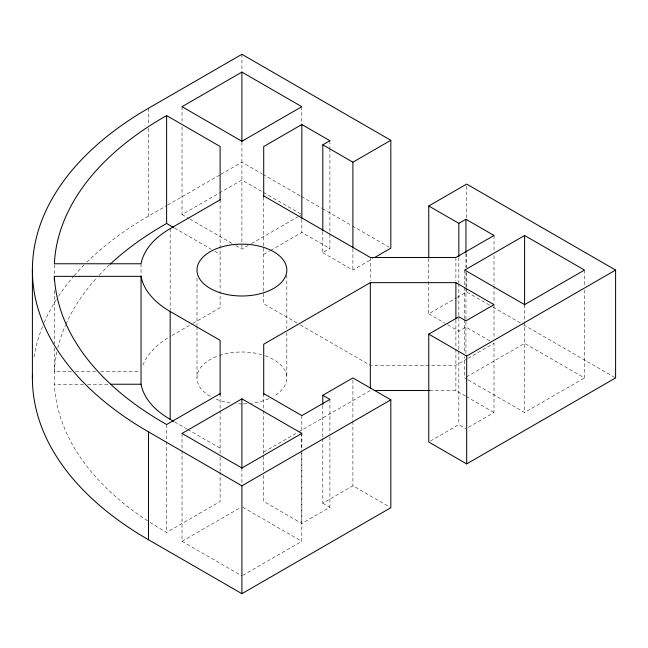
<?xml version="1.0" encoding="UTF-8"?>
<svg xmlns="http://www.w3.org/2000/svg" width="648" height="648" viewBox="0 0 648 648"><rect width="100%" height="100%" fill="white"/><g stroke="black" fill="none" stroke-linecap="round" stroke-linejoin="round"><path stroke-width="0.49" stroke-dasharray="3.24 2.43" d="M86.873 262.165A396.357 228.833 0 0 1 148.489 216.124L166.828 205.546M167.694 205.035L220.085 174.79M220.96 174.288L241.915 162.194L262.059 173.826M182.023 126.854L182.023 214.561L218.481 193.517M219.348 193.015L241.906 179.99L301.798 214.561L300.056 215.565M235.832 245.633L241.906 249.14L247.99 245.633M251.456 243.624L299.19 216.068M263.712 254.405L269.779 250.898M270.645 250.403L301.838 232.389L329.905 248.597L329.905 233.474M171.923 335.51L192.075 323.87M192.95 323.368L220.109 307.687L220.109 291.551M322.809 231.522L322.809 252.696L329.905 248.597M322.809 252.696L352.901 270.062L372.721 258.617M428.757 281.596L428.757 313.859L456.338 297.934M457.205 297.44L466.682 291.964L492.091 306.626M263.712 452.085L297.796 432.402M298.671 431.9L370.332 390.525M150.085 522.426A374.56 216.246 0 0 0 166.625 532.405L220.109 501.528L220.109 472.287M467.143 358.846L455.884 365.351L371.345 365.351M468.01 358.344L494.011 343.335M466.463 376.934L524.605 343.367L584.488 377.938L584.488 290.223M182.023 450.579L182.023 541.315L240.173 507.74M322.809 438.656L322.809 503.18L352.901 485.814L390.825 507.708M430.475 441.021L458.841 424.643L465.944 428.741M263.712 475.259L263.712 501.471L301.838 523.487L329.905 507.279L329.905 434.695M468.496 427.267L494.011 412.541L494.011 342.97M468.196 379.939L524.605 412.509L584.488 377.938M242.781 575.384L301.798 541.315L301.798 450.579M71.491 371.644L54.359 371.644A374.56 216.246 0 0 1 56.911 351.977M75.524 371.644L95.685 371.644M100.724 371.644L140.033 371.644M54.359 347.936L54.359 384.232L83.592 384.232M87.618 384.232L108.783 384.232M429.713 390.525L455.884 390.525L465.41 396.025M262.934 174.328L300.599 196.077M301.474 196.579L321.627 208.211M322.502 208.721L351.41 225.407M352.285 225.917L389.075 247.155M492.966 307.136L522.75 324.332M523.625 324.834L615.6 377.938M489.758 340.88L465.944 327.135L458.841 331.233L445.945 323.789M428.757 313.859L445.087 323.287M182.023 214.561L188.973 218.57M189.84 219.073L232.365 243.624M467.33 379.445L464.721 377.938L464.721 356.764M174.514 228.023L211.345 249.286M214.853 251.311L220.109 254.348M466.276 396.527L494.011 412.541M296.922 322.963L263.712 303.791L263.712 195.915M300.421 324.988L370.332 365.351M322.809 503.18L329.905 507.279M174.555 421.889L186.818 428.968M187.693 429.47L220.109 448.189M242.781 507.238L301.798 541.315M182.023 541.315L241.906 575.886M584.488 270.062L584.488 286.197M524.605 304.633L524.605 412.509M494.011 235.459L494.011 251.594M494.011 255.628L494.011 284.861M494.011 285.873L494.011 303.013M494.011 304.665L494.011 338.945M466.682 186.106L466.682 218.368M466.682 253.651L466.682 267.77M466.682 272.808L466.682 287.931M466.682 288.935L466.682 291.964M465.944 253.538L465.944 267.648M465.944 271.682L465.944 286.805M465.944 287.817L465.944 354.14M464.721 270.062L464.721 286.197M464.721 287.202L464.721 318.452M464.721 319.464L464.721 352.731M458.841 257.637L458.841 282.836M458.841 283.848L458.841 350.041M458.841 351.046L458.841 424.643M455.884 257.475L455.884 280.665M455.884 319.95L455.884 348.211M455.884 349.191L455.884 390.525M428.757 258.414L428.757 280.592M370.332 257.475L370.332 280.665M352.901 248.889L352.901 270.062M352.901 379.955L352.901 420.277M352.901 421.289L352.901 485.814M329.905 140.721L329.905 147.776M329.905 148.781L329.905 232.462M329.905 399.403L329.905 433.682M322.809 405.389L322.809 437.651M301.838 219.283L301.838 232.389M301.838 415.611L301.838 431.738M301.838 432.751L301.838 449.89M301.838 450.895L301.838 523.487M301.798 106.685L301.798 123.825M301.798 433.439L301.798 449.566M286.829 275.1L286.829 328.536M286.829 332.57L286.829 377.938M263.712 393.595L263.712 409.739M263.712 410.735L263.712 471.234M241.915 54.319L241.915 71.458M241.906 142.268L241.906 249.14M241.906 468.01L241.906 483.554M220.109 199.811L220.109 290.579M220.109 393.652L220.109 409.876M220.109 410.791L220.109 453.219M220.109 457.164L220.109 471.339M196.992 278.13L196.992 325.515M196.992 326.519L196.992 377.938M182.023 106.685L182.023 122.82M182.023 433.439L182.023 449.566M170.173 228.647L170.173 310.303M166.625 424.529L166.625 440.656M166.625 441.669L166.625 532.405M148.489 108.248L148.489 124.384M148.489 128.417L148.489 216.124M141.045 263.768L141.045 275.87M54.359 264.781L54.359 275.87M54.359 290.466L54.359 343.902M34.06 356.991A396.357 228.833 0 0 1 43.829 323.384M44.234 322.445A396.357 228.833 0 0 1 56.303 299.668M58.506 296.266A396.357 228.833 0 0 1 73.605 276.34M74.269 275.578A396.357 228.833 0 0 1 84.029 265M147.574 520.798A374.56 216.246 0 0 1 54.359 384.232M57.794 348.057A374.56 216.246 0 0 1 65.505 325.215M65.894 324.324A374.56 216.246 0 0 1 95.88 278.802M99.16 275.206A374.56 216.246 0 0 1 109.585 264.765M142.916 365.124A101.461 58.579 0 0 1 170.173 336.514M265.283 355.793A44.923 25.936 0 0 1 273.675 396.276M268.831 398.698A44.923 25.936 0 0 1 251.643 403.259M246.799 403.72A44.923 25.936 0 0 1 242.887 403.866M241.915 403.874A44.923 25.936 0 0 1 236.05 403.647M230.283 402.991A44.923 25.936 0 0 1 214.998 398.698M210.146 396.276A44.923 25.936 0 0 1 218.538 355.793M219.453 355.477A44.923 25.936 0 0 1 264.376 355.477"/><path stroke-width="0.97" d="M241.906 72.114L182.023 106.685L241.906 141.264L301.798 106.685L241.906 72.114L241.906 141.677M322.809 230.51L322.809 144.82L329.905 140.721L301.838 124.513L263.712 146.529L263.712 196.935M220.109 199.811L170.173 228.647A101.461 58.579 0 0 0 141.045 263.768L54.359 263.768A374.56 216.246 0 0 1 166.625 115.595L220.109 146.472L220.109 199.908M322.809 144.82L352.901 162.186L390.825 140.292L390.825 248.168L374.447 257.621M428.757 257.402L428.757 205.983L466.682 184.089L615.6 270.062L615.6 377.938L466.682 463.911L428.757 442.017L428.757 334.141L458.841 316.767L465.944 320.865L494.011 304.665L455.884 282.649L370.332 282.649L263.712 344.209L263.712 394.616M428.757 205.983L458.841 223.358L465.944 219.259L494.011 235.459L455.884 257.475L370.332 257.475L263.712 195.915M220.109 393.652L166.625 424.529A374.56 216.246 0 0 1 54.359 276.356L141.045 276.356A101.461 58.579 0 0 0 170.173 311.486L220.109 340.313L220.109 394.754M524.605 235.491L464.721 270.062L524.605 304.633L584.488 270.062L524.605 235.491L524.605 305.054M241.906 398.86L182.023 433.439L241.906 468.01L301.798 433.439L241.906 398.86L241.906 468.431M322.809 404.384L322.809 395.304L352.901 377.938L390.825 399.832L390.825 507.708L241.915 593.681L148.489 539.752A396.357 228.833 0 0 1 32.432 374.949M390.825 140.292L241.915 54.319L148.489 108.248A396.357 228.833 0 0 0 148.489 431.876L241.915 485.806L390.825 399.832M428.757 334.141L466.682 356.036L615.6 270.062M110.8 384.232L141.045 384.232A101.461 58.579 0 0 0 170.173 419.353L173.672 421.378M374.358 390.525L429.713 390.525M166.625 115.595L166.625 223.471L173.64 227.521M322.809 395.304L329.905 399.403L301.838 415.611L263.712 393.595M466.682 356.036L466.682 463.911M465.944 219.259L465.944 252.526M458.841 223.358L458.841 256.624M455.884 282.649L455.884 318.946M370.332 282.649L370.332 388.508M352.901 162.186L352.901 247.884M301.838 124.513L301.838 218.279M241.915 485.806L241.915 593.681M170.173 311.486L170.173 419.353M148.489 431.876L148.489 539.752M141.045 276.356L141.045 384.232M54.359 276.356L54.359 280.39M32.4 270.062L32.4 377.938M110.282 264.117A374.56 216.246 0 0 1 166.625 223.471M219.453 292.523A44.923 25.936 0 0 0 286.829 270.062A44.923 25.936 0 0 0 219.453 247.601A44.923 25.936 0 0 0 219.453 292.523"/></g></svg>
